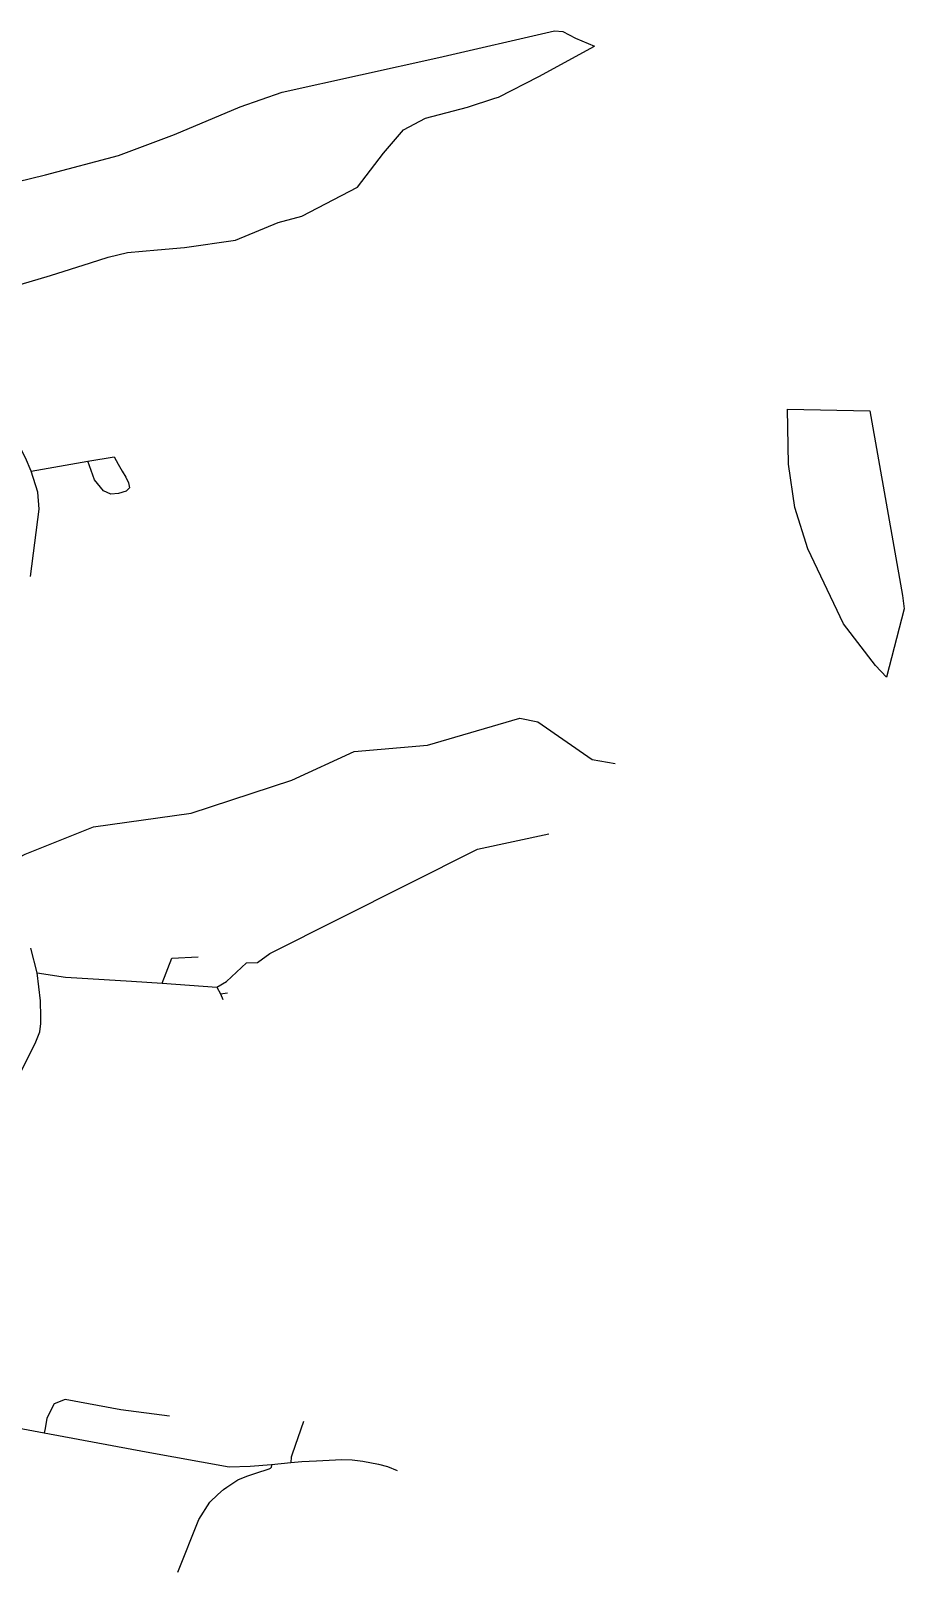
# Model space of a CAD drawing. Header units: metres. Extents: x 495416 to 499623, y 145710 to 148340.
# Drawn here: x 498184 to 499623, y 145801 to 148340 of the extents above; entities that cross this region are included whole.
import ezdxf

# ---------------------------------------------------------------- set-up
doc = ezdxf.new("R2010")
doc.units = ezdxf.units.M
doc.layers.add('Fields', color=87, linetype='Continuous', lineweight=25, true_color=0x476d46)
doc.layers.add('Roads', color=56, linetype='Continuous', true_color=0x808000)

msp = doc.modelspace()

# ---------------------------------------------------------------- linework, layer by layer
at = {"layer": 'Fields'}
for p, q in [((499430.6, 147717.3), (499566.5, 147714.2)), ((499432.4, 147626.6), (499430.6, 147717.3)), ((499566.5, 147714.2), (499620.3, 147410)), ((499442.9, 147555.1), (499432.4, 147626.6)), ((499464.2, 147487), (499442.9, 147555.1)), ((499522.7, 147363.3), (499464.2, 147487)), ((499620.3, 147410), (499622.8, 147388)), ((499622.8, 147388), (499593.5, 147275.8)), ((499575.5, 147294.7), (499522.7, 147363.3)), ((499593.5, 147275.8), (499575.5, 147294.7))]:
    msp.add_line(p, q, dxfattribs=at)
at = {"layer": 'Roads'}
for points in [[(498001.9, 147978), (497993.3, 148010.3), (497980.2, 148047.5), (498208.2, 148103), (498328.3, 148134.8), (498420.8, 148169.9), (498529.2, 148215.3), (498597.9, 148239.2), (498856.1, 148296.3), (499046.9, 148340.4), (499060.4, 148339.1), (499081.5, 148328.3), (499112.7, 148315.2)], [(498032.1, 147905.8), (498047.1, 147915.3), (498065.3, 147907.2), (498091.9, 147900.4), (498216.7, 147937.3), (498282.3, 147958.3), (498311.5, 147967.4), (498343.6, 147975.5), (498392.8, 147979.6), (498437.2, 147983.6), (498521.2, 147995.5), (498591.6, 148024.5), (498630.5, 148035.1), (498722.2, 148083.1), (498765.2, 148138.7), (498798.3, 148177.4), (498834.3, 148196.8), (498903.4, 148214.5), (498948.5, 148229.4), (498954.3, 148231.3), (499021.1, 148265), (499112.7, 148315.2)], [(498184.8, 147615.2), (498175.2, 147637.2), (498163.3, 147660.5), (498135.5, 147699.3), (498122.5, 147735.4), (498106, 147804.9)], [(498184.8, 147615.2), (498277.9, 147631.2), (498321.2, 147638.7)], [(498321.2, 147638.7), (498327.8, 147626.6), (498334.6, 147615.2), (498340.5, 147605.1), (498345.2, 147595.7), (498346.6, 147587.7), (498340.9, 147582), (498328.8, 147578.2), (498315.8, 147577.1), (498303.8, 147582.7), (498289, 147600.6), (498277.9, 147631.2)], [(498183.4, 147441.2), (498197.9, 147552.6), (498195.8, 147580.6), (498184.8, 147615.2)], [(498287.3, 147028.9), (498448.1, 147051.7), (498614.2, 147106.1), (498716.7, 147153), (498837.6, 147163.4), (498989.8, 147207.8), (499019.4, 147202.1), (499108.6, 147139.8), (499146.6, 147133.2)], [(498146.6, 146969.1), (498174.5, 146984.2), (498287.3, 147028.9)], [(498577.9, 146820.4), (498919.8, 146992.4), (499037.6, 147017.7)], [(498169, 146626.9), (498192.3, 146674.7), (498198.9, 146691.1), (498200.6, 146704.9), (498200.4, 146715.8), (498199.9, 146742.4), (498194.8, 146788.3), (498184, 146829)], [(498400.6, 146771.2), (498416.6, 146812.8), (498459.8, 146814.8)], [(498490.5, 146764.8), (498506.4, 146774.2), (498539.5, 146804.7), (498557.7, 146805.7), (498577.9, 146820.4)], [(498194.8, 146788.3), (498241.2, 146781.5), (498259.9, 146780.3), (498349.7, 146774.5), (498400.6, 146771.2), (498490.5, 146764.8)], [(498490.5, 146764.8), (498496.4, 146754), (498500.6, 146744.6)], [(498496.4, 146754), (498508.2, 146755.6)], [(497973.8, 146073.2), (498032.5, 146063.3), (498206.1, 146030.7), (498374.2, 145999.2)], [(498412.7, 146058.2), (498332.2, 146068.3), (498240.4, 146085.5), (498222.8, 146078.4), (498210.5, 146054.7), (498207.5, 146037.9), (498206.1, 146030.7)], [(498633.3, 146049.1), (498614.6, 145995.7), (498613.2, 145990.5), (498612.4, 145981.9)], [(498374.2, 145999.2), (498511.1, 145974.8)], [(498426.2, 145801.1), (498460.9, 145888.1), (498479.2, 145916.6), (498492.3, 145928.9), (498501.5, 145937.4), (498507.1, 145941.2), (498518.6, 145948.7), (498525.1, 145953), (498540.1, 145959.5), (498554.7, 145964.4), (498576.5, 145971.1), (498579, 145972.3), (498580.6, 145974.3), (498581.1, 145976.7), (498580.7, 145978.6)], [(498511.1, 145974.8), (498545.6, 145975.5), (498580.7, 145978.6), (498612.4, 145981.9), (498630.4, 145983.3), (498654.8, 145984.7), (498696.7, 145986.6), (498713.3, 145986), (498731.2, 145984), (498757, 145979.1), (498771.7, 145974.9), (498787.7, 145968.5)]]:
    msp.add_lwpolyline(points, dxfattribs=at)

doc.saveas('drawing.dxf')
